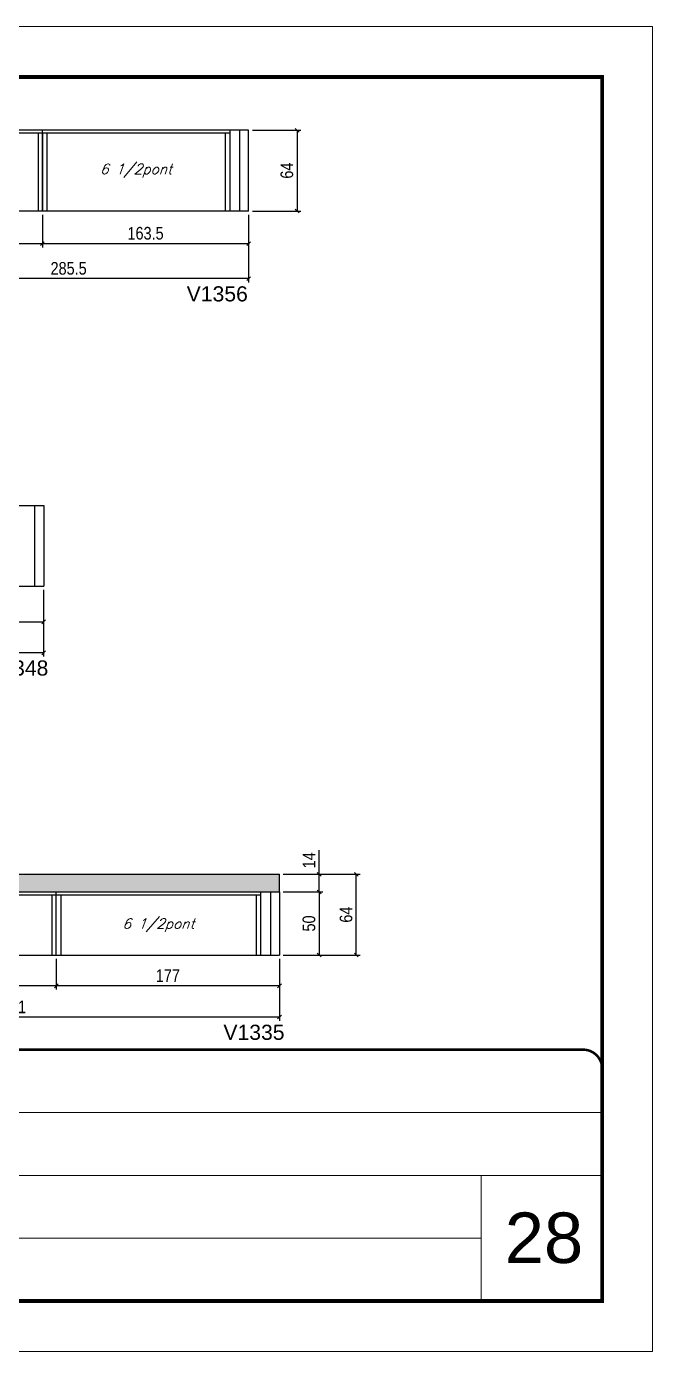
# Model space of a CAD drawing. Extents: x 3309 to 10384, y -2522 to 14608.
# Drawn here: x 9066 to 9563, y 6666 to 7716 of the extents above; entities that cross this region are included whole.
import ezdxf

# ---------------------------------------------------------------- set-up
doc = ezdxf.new("R2010")
doc.units = 0
doc.linetypes.add('CONTINUO', pattern=[0])
doc.linetypes.add('DASHED', pattern=[0.75, 0.5, -0.25])
for name, color, linetype in [('5', 5, 'Continuous'), ('COTA', 241, 'Continuous'), ('Painéis', 200, 'Continuous'), ('SARR_2.2x7', 40, 'Continuous'), ('SARR_3.5x7', 81, 'Continuous'), ('texto', 7, 'Continuous')]:
    doc.layers.add(name, color=color, linetype=linetype)
for name, color, linetype, lineweight in [('CARIMBO', 255, 'Continuous', 9), ('Folhas', 255, 'Continuous', 9), ('SARRAFO DE PRESSAO', 251, 'DASHED', 9)]:
    doc.layers.add(name, color=color, linetype=linetype, lineweight=lineweight)
doc.styles.add('ARIAL', font='arial.ttf')
doc.styles.add('COTA TECNICA', font='techl___.ttf', dxfattribs={"height": 10})
doc.styles.add('Romans', font='romans.shx')
doc.styles.get("Standard").update_dxf_attribs({"font": 'arial.ttf'})
doc.dimstyles.new('PAINEL', dxfattribs={"dimtxt": 10, "dimasz": 3, "dimexe": 3, "dimexo": 3, "dimgap": 3, "dimtad": 1, "dimdec": 1, "dimzin": 12, "dimdsep": 46, "dimtxsty": 'COTA TECNICA', "dimblk1": 'OBLIQUE', "dimblk2": 'OBLIQUE', "dimsah": 1, "dimcen": 0.9, "dimclrd": 4, "dimclre": 4, "dimclrt": 240, "dimadec": 1, "dimazin": 3, "dimtfac": 1, "dimtdec": 1, "dimtmove": 0, "dimatfit": 3, "dimfxl": 1, "dimtolj": 1, "dimtzin": 12, "dimarcsym": 0})

# ---------------------------------------------------------------- blocks, each defined once
blk = doc.blocks.new('9999999999')
at = {"color": 30, "linetype": 'CONTINUO'}
for p, q in [((98564.6, 34379.6), (99584, 34379.6)), ((98564.6, 34329.8), (99488, 34329.8)), ((99584, 34329.8), (99488, 34329.8)), ((99488, 34329.8), (99488, 34230.2)), ((98564.6, 34280), (99488, 34280))]:
    blk.add_line(p, q, dxfattribs=at)
at = {"color": 30, "linetype": 'CONTINUO', "const_width": 2}
blk.add_lwpolyline([(99584, 34230.2), (99584, 34414.4, 0.414214), (99569, 34429.4), (98229, 34429.4, 0.414214), (98214, 34414.4), (98214, 34245.2, 0.414214), (98229, 34230.2), (99584, 34230.2)], format="xyb", dxfattribs=at)
at = {"layer": 'Folhas'}
blk.add_lwpolyline([(98139, 34190.2), (99624, 34190.2), (99624, 35240.2), (98139, 35240.2)], close=True, dxfattribs=at)
at = {"layer": 'Folhas', "color": 30, "const_width": 3}
blk.add_lwpolyline([(98214, 34230.2), (99584, 34230.2), (99584, 35200.2), (98214, 35200.2)], close=True, dxfattribs=at)
blk = doc.blocks.new('_Oblique')
at = {"color": 0, "linetype": 'ByBlock', "lineweight": -2}
blk.add_line((-0.5, -0.5), (0.5, 0.5), dxfattribs=at)
blk = doc.blocks.new('*D785')
at = {"layer": 'COTA', "color": 4, "linetype": 'ByBlock', "lineweight": -2, "transparency": 16777216}
for p, q in [((9079.1, 7567.2), (9079.1, 7541.3)), ((9242.6, 7567.2), (9242.6, 7541.3)), ((9242.6, 7544.3), (9079.1, 7544.3))]:
    blk.add_line(p, q, dxfattribs=at)
at = {"layer": 'Defpoints', "color": 0, "linetype": 'ByBlock', "transparency": 16777216}
for p in [(9079.1, 7570.2), (9242.6, 7570.2), (9079.1, 7544.3)]:
    blk.add_point(p, dxfattribs=at)
at = {"layer": 'COTA', "color": 4, "linetype": 'ByBlock', "lineweight": -2, "transparency": 16777216, "xscale": 3, "yscale": 3, "zscale": 3, "rotation": 180}
blk.add_blockref('_Oblique', (9079.1, 7544.3), dxfattribs=at)
at = {"layer": 'COTA', "color": 4, "linetype": 'ByBlock', "lineweight": -2, "transparency": 16777216, "xscale": 3, "yscale": 3, "zscale": 3}
blk.add_blockref('_Oblique', (9242.6, 7544.3), dxfattribs=at)
at = {"layer": 'COTA', "color": 240, "linetype": 'ByBlock', "transparency": 16777216, "insert": (9160.9, 7552.5), "char_height": 10, "attachment_point": 5, "style": 'COTA TECNICA'}
blk.add_mtext('\\A1;163.5', dxfattribs=at)
blk = doc.blocks.new('*D786')
at = {"layer": 'COTA', "color": 4, "linetype": 'ByBlock', "lineweight": -2, "transparency": 16777216}
for p, q in [((8957.1, 7567.2), (8957.1, 7541.3)), ((9079.1, 7567.2), (9079.1, 7541.3)), ((9079.1, 7544.3), (8957.1, 7544.3))]:
    blk.add_line(p, q, dxfattribs=at)
at = {"layer": 'Defpoints', "color": 0, "linetype": 'ByBlock', "transparency": 16777216}
for p in [(8957.1, 7570.2), (9079.1, 7570.2), (8957.1, 7544.3)]:
    blk.add_point(p, dxfattribs=at)
at = {"layer": 'COTA', "color": 4, "linetype": 'ByBlock', "lineweight": -2, "transparency": 16777216, "xscale": 3, "yscale": 3, "zscale": 3, "rotation": 180}
blk.add_blockref('_Oblique', (8957.1, 7544.3), dxfattribs=at)
at = {"layer": 'COTA', "color": 4, "linetype": 'ByBlock', "lineweight": -2, "transparency": 16777216, "xscale": 3, "yscale": 3, "zscale": 3}
blk.add_blockref('_Oblique', (9079.1, 7544.3), dxfattribs=at)
at = {"layer": 'COTA', "color": 240, "linetype": 'ByBlock', "transparency": 16777216, "insert": (9018.1, 7552.3), "char_height": 10, "attachment_point": 5, "style": 'COTA TECNICA'}
blk.add_mtext('\\A1;122', dxfattribs=at)
blk = doc.blocks.new('*D789')
at = {"layer": 'COTA', "color": 4, "linetype": 'ByBlock', "lineweight": -2, "transparency": 16777216}
for p, q in [((8957.1, 7567.2), (8957.1, 7513.6)), ((9242.6, 7567.2), (9242.6, 7513.6)), ((9242.6, 7516.6), (8957.1, 7516.6))]:
    blk.add_line(p, q, dxfattribs=at)
at = {"layer": 'Defpoints', "color": 0, "linetype": 'ByBlock', "transparency": 16777216}
for p in [(8957.1, 7570.2), (9242.6, 7570.2), (8957.1, 7516.6)]:
    blk.add_point(p, dxfattribs=at)
at = {"layer": 'COTA', "color": 4, "linetype": 'ByBlock', "lineweight": -2, "transparency": 16777216, "xscale": 3, "yscale": 3, "zscale": 3, "rotation": 180}
blk.add_blockref('_Oblique', (8957.1, 7516.6), dxfattribs=at)
at = {"layer": 'COTA', "color": 4, "linetype": 'ByBlock', "lineweight": -2, "transparency": 16777216, "xscale": 3, "yscale": 3, "zscale": 3}
blk.add_blockref('_Oblique', (9242.6, 7516.6), dxfattribs=at)
at = {"layer": 'COTA', "color": 240, "linetype": 'ByBlock', "transparency": 16777216, "insert": (9099.9, 7524.7), "char_height": 10, "attachment_point": 5, "style": 'COTA TECNICA'}
blk.add_mtext('\\A1;285.5', dxfattribs=at)
blk = doc.blocks.new('*D791')
at = {"layer": 'COTA', "color": 4, "lineweight": -2, "transparency": 16777216}
for p, q in [((9245.6, 7634.2), (9284.1, 7634.2)), ((9281.1, 7634.2), (9281.1, 7570.2)), ((9245.6, 7570.2), (9284.1, 7570.2))]:
    blk.add_line(p, q, dxfattribs=at)
at = {"layer": 'Defpoints', "color": 0, "transparency": 16777216}
for p in [(9242.6, 7634.2), (9242.6, 7570.2), (9281.1, 7570.2)]:
    blk.add_point(p, dxfattribs=at)
at = {"layer": 'COTA', "color": 4, "lineweight": -2, "transparency": 16777216, "xscale": 3, "yscale": 3, "zscale": 3}
for p, rotation in [((9281.1, 7634.2), 90), ((9281.1, 7570.2), 270)]:
    blk.add_blockref('_Oblique', p, dxfattribs=dict(at, rotation=rotation))
at = {"layer": 'COTA', "color": 240, "transparency": 16777216, "insert": (9273, 7602.2), "char_height": 10, "attachment_point": 5, "rotation": 90, "style": 'COTA TECNICA'}
blk.add_mtext('\\A1;64', dxfattribs=at)
blk = doc.blocks.new('*D802')
at = {"layer": 'COTA', "color": 4, "lineweight": -2, "transparency": 16777216}
for p, q in [((8836.1, 7269.9), (8836.1, 7241.6)), ((9080.1, 7269.9), (9080.1, 7241.6)), ((8836.1, 7244.6), (9080.1, 7244.6))]:
    blk.add_line(p, q, dxfattribs=at)
at = {"layer": 'Defpoints', "color": 0, "transparency": 16777216}
for p in [(8836.1, 7272.9), (9080.1, 7272.9), (9080.1, 7244.6)]:
    blk.add_point(p, dxfattribs=at)
at = {"layer": 'COTA', "color": 4, "lineweight": -2, "transparency": 16777216, "xscale": 3, "yscale": 3, "zscale": 3, "rotation": 180}
blk.add_blockref('_Oblique', (8836.1, 7244.6), dxfattribs=at)
at = {"layer": 'COTA', "color": 4, "lineweight": -2, "transparency": 16777216, "xscale": 3, "yscale": 3, "zscale": 3}
blk.add_blockref('_Oblique', (9080.1, 7244.6), dxfattribs=at)
at = {"layer": 'COTA', "color": 240, "transparency": 16777216, "insert": (8958.1, 7252.7), "char_height": 10, "attachment_point": 5, "style": 'COTA TECNICA'}
blk.add_mtext('\\A1;244', dxfattribs=at)
blk = doc.blocks.new('*D803')
at = {"layer": 'COTA', "color": 4, "lineweight": -2, "transparency": 16777216}
for p, q in [((8261.1, 7269.9), (8261.1, 7217.1)), ((9080.1, 7269.9), (9080.1, 7217.1)), ((9080.1, 7220.1), (8261.1, 7220.1))]:
    blk.add_line(p, q, dxfattribs=at)
at = {"layer": 'Defpoints', "color": 0, "transparency": 16777216}
for p in [(8261.1, 7272.9), (9080.1, 7272.9), (8261.1, 7220.1)]:
    blk.add_point(p, dxfattribs=at)
at = {"layer": 'COTA', "color": 4, "lineweight": -2, "transparency": 16777216, "xscale": 3, "yscale": 3, "zscale": 3, "rotation": 180}
blk.add_blockref('_Oblique', (8261.1, 7220.1), dxfattribs=at)
at = {"layer": 'COTA', "color": 4, "lineweight": -2, "transparency": 16777216, "xscale": 3, "yscale": 3, "zscale": 3}
blk.add_blockref('_Oblique', (9080.1, 7220.1), dxfattribs=at)
at = {"layer": 'COTA', "color": 240, "transparency": 16777216, "insert": (8670.6, 7228.2), "char_height": 10, "attachment_point": 5, "style": 'COTA TECNICA'}
blk.add_mtext('\\A1;819', dxfattribs=at)
blk = doc.blocks.new('*D819')
at = {"layer": 'COTA', "color": 4, "lineweight": -2, "transparency": 16777216}
for p, q in [((8846.1, 6977.6), (8846.1, 6953.2)), ((9090.1, 6977.6), (9090.1, 6953.2)), ((9090.1, 6956.2), (8846.1, 6956.2))]:
    blk.add_line(p, q, dxfattribs=at)
at = {"layer": 'Defpoints', "color": 0, "transparency": 16777216}
for p in [(8846.1, 6980.6), (9090.1, 6980.6), (8846.1, 6956.2)]:
    blk.add_point(p, dxfattribs=at)
at = {"layer": 'COTA', "color": 4, "lineweight": -2, "transparency": 16777216, "xscale": 3, "yscale": 3, "zscale": 3, "rotation": 180}
blk.add_blockref('_Oblique', (8846.1, 6956.2), dxfattribs=at)
at = {"layer": 'COTA', "color": 4, "lineweight": -2, "transparency": 16777216, "xscale": 3, "yscale": 3, "zscale": 3}
blk.add_blockref('_Oblique', (9090.1, 6956.2), dxfattribs=at)
at = {"layer": 'COTA', "color": 240, "transparency": 16777216, "insert": (8968.1, 6964.3), "char_height": 10, "attachment_point": 5, "style": 'COTA TECNICA'}
blk.add_mtext('\\A1;244', dxfattribs=at)
blk = doc.blocks.new('*D817')
at = {"layer": 'COTA', "color": 4, "lineweight": -2, "transparency": 16777216}
for p, q in [((9090.1, 6977.6), (9090.1, 6953.2)), ((9267.1, 6977.6), (9267.1, 6953.2)), ((9267.1, 6956.2), (9090.1, 6956.2))]:
    blk.add_line(p, q, dxfattribs=at)
at = {"layer": 'Defpoints', "color": 0, "transparency": 16777216}
for p in [(9090.1, 6980.6), (9267.1, 6980.6), (9090.1, 6956.2)]:
    blk.add_point(p, dxfattribs=at)
at = {"layer": 'COTA', "color": 4, "lineweight": -2, "transparency": 16777216, "xscale": 3, "yscale": 3, "zscale": 3, "rotation": 180}
blk.add_blockref('_Oblique', (9090.1, 6956.2), dxfattribs=at)
at = {"layer": 'COTA', "color": 4, "lineweight": -2, "transparency": 16777216, "xscale": 3, "yscale": 3, "zscale": 3}
blk.add_blockref('_Oblique', (9267.1, 6956.2), dxfattribs=at)
at = {"layer": 'COTA', "color": 240, "transparency": 16777216, "insert": (9178.6, 6964.3), "char_height": 10, "attachment_point": 5, "style": 'COTA TECNICA'}
blk.add_mtext('\\A1;177', dxfattribs=at)
blk = doc.blocks.new('*D818')
at = {"layer": 'COTA', "color": 4, "lineweight": -2, "transparency": 16777216}
for p, q in [((8846.1, 6977.6), (8846.1, 6928.4)), ((9267.1, 6977.6), (9267.1, 6928.4)), ((9267.1, 6931.4), (8846.1, 6931.4))]:
    blk.add_line(p, q, dxfattribs=at)
at = {"layer": 'Defpoints', "color": 0, "transparency": 16777216}
for p in [(8846.1, 6980.6), (9267.1, 6980.6), (8846.1, 6931.4)]:
    blk.add_point(p, dxfattribs=at)
at = {"layer": 'COTA', "color": 4, "lineweight": -2, "transparency": 16777216, "xscale": 3, "yscale": 3, "zscale": 3, "rotation": 180}
blk.add_blockref('_Oblique', (8846.1, 6931.4), dxfattribs=at)
at = {"layer": 'COTA', "color": 4, "lineweight": -2, "transparency": 16777216, "xscale": 3, "yscale": 3, "zscale": 3}
blk.add_blockref('_Oblique', (9267.1, 6931.4), dxfattribs=at)
at = {"layer": 'COTA', "color": 240, "transparency": 16777216, "insert": (9056.6, 6939.5), "char_height": 10, "attachment_point": 5, "style": 'COTA TECNICA'}
blk.add_mtext('\\A1;421', dxfattribs=at)
blk = doc.blocks.new('*D820')
at = {"layer": 'COTA', "color": 4, "lineweight": -2, "transparency": 16777216}
for p, q in [((9270.1, 7030.6), (9301.6, 7030.6)), ((9298.6, 7030.6), (9298.6, 6980.6)), ((9270.1, 6980.6), (9301.6, 6980.6))]:
    blk.add_line(p, q, dxfattribs=at)
at = {"layer": 'Defpoints', "color": 0, "transparency": 16777216}
for p in [(9267.1, 7030.6), (9267.1, 6980.6), (9298.6, 6980.6)]:
    blk.add_point(p, dxfattribs=at)
at = {"layer": 'COTA', "color": 4, "lineweight": -2, "transparency": 16777216, "xscale": 3, "yscale": 3, "zscale": 3}
for p, rotation in [((9298.6, 7030.6), 90), ((9298.6, 6980.6), 270)]:
    blk.add_blockref('_Oblique', p, dxfattribs=dict(at, rotation=rotation))
at = {"layer": 'COTA', "color": 240, "transparency": 16777216, "insert": (9290.5, 7005.6), "char_height": 10, "attachment_point": 5, "rotation": 90, "style": 'COTA TECNICA'}
blk.add_mtext('\\A1;50', dxfattribs=at)
blk = doc.blocks.new('*D821')
at = {"layer": 'COTA', "color": 4, "lineweight": -2, "transparency": 16777216}
for p, q in [((9298.6, 7044.6), (9298.6, 7063.7)), ((9270.1, 7044.6), (9301.6, 7044.6)), ((9298.6, 7030.6), (9298.6, 7044.6)), ((9270.1, 7030.6), (9301.6, 7030.6))]:
    blk.add_line(p, q, dxfattribs=at)
at = {"layer": 'Defpoints', "color": 0, "transparency": 16777216}
for p in [(9267.1, 7044.6), (9298.6, 7044.6), (9267.1, 7030.6)]:
    blk.add_point(p, dxfattribs=at)
at = {"layer": 'COTA', "color": 4, "lineweight": -2, "transparency": 16777216, "xscale": 3, "yscale": 3, "zscale": 3}
for p, rotation in [((9298.6, 7044.6), 90), ((9298.6, 7030.6), 270)]:
    blk.add_blockref('_Oblique', p, dxfattribs=dict(at, rotation=rotation))
at = {"layer": 'COTA', "color": 240, "transparency": 16777216, "insert": (9290.5, 7055.7), "char_height": 10, "attachment_point": 5, "rotation": 90, "style": 'COTA TECNICA'}
blk.add_mtext('\\A1;14', dxfattribs=at)
blk = doc.blocks.new('*D822')
at = {"layer": 'COTA', "color": 4, "lineweight": -2, "transparency": 16777216}
for p, q in [((9270.1, 7044.6), (9331, 7044.6)), ((9328, 6980.6), (9328, 7044.6)), ((9270.1, 6980.6), (9331, 6980.6))]:
    blk.add_line(p, q, dxfattribs=at)
at = {"layer": 'Defpoints', "color": 0, "transparency": 16777216}
for p in [(9267.1, 7044.6), (9328, 7044.6), (9267.1, 6980.6)]:
    blk.add_point(p, dxfattribs=at)
at = {"layer": 'COTA', "color": 4, "lineweight": -2, "transparency": 16777216, "xscale": 3, "yscale": 3, "zscale": 3}
for p, rotation in [((9328, 7044.6), 90), ((9328, 6980.6), 270)]:
    blk.add_blockref('_Oblique', p, dxfattribs=dict(at, rotation=rotation))
at = {"layer": 'COTA', "color": 240, "transparency": 16777216, "insert": (9319.9, 7012.6), "char_height": 10, "attachment_point": 5, "rotation": 90, "style": 'COTA TECNICA'}
blk.add_mtext('\\A1;64', dxfattribs=at)

msp = doc.modelspace()

# ---------------------------------------------------------------- hatches: boundary and pattern name
at = {"layer": 'COTA'}
h = msp.add_hatch(dxfattribs=at)
h.set_pattern_fill('AR-CONC', color=256, scale=0.03)
h.set_pattern_definition([(50, (54.294, 0), (5.46554, -0.4781726), [0.5715, -6.2865]), (355, (54.294, 0), (-1.0573026, 5.7317054), [0.4572, -5.0292175]), (100.451445, (54.7496, -0.04), (4.4082374, 5.2535326), [0.4857003, -5.3427073]), (46.1842, (54.294, 1.524), (8.1323712, -1.26127), [0.85725, -9.42975]), (96.63556, (54.972, 1.419), (7.122124, 7.422784), [0.7285507, -8.014068]), (351.18415, (54.294, 1.524), (7.122124, 7.422784), [0.685799, -7.543792]), (21, (55.056, 1.143), (4.5484317, -3.067956), [0.5715, -6.2865]), (326, (55.056, 1.143), (1.8540609, 5.525639), [0.4572, -5.0292]), (71.451445, (55.435, 0.8873), (6.4024926, 2.457683), [0.4857003, -5.342698]), (37.5, (54.2941, 0), (0.0926581, 2.53665117), [0, -4.96824, 0, -5.1054, 0, -5.04825]), (7.5, (54.294, 0), (2.0045899, 3.00541724), [0, -2.91084, 0, -4.85394, 0, -1.92405]), (327.5, (52.5949, 0), (4.06771786, -0.17186232), [0, -1.905, 0, -5.9436, 0, -7.8867]), (317.5, (51.833, 0), (4.4438754, 0.7627947), [0, -2.4765, 0, -3.94716, 0, -5.6007])])
h.paths.add_polyline_path([(8816.13, 6980.61), (8846.13, 6980.61), (8846.13, 7030.61), (9267.13, 7030.61), (9267.13, 7044.61), (8261.13, 7044.61), (8261.13, 7027.61), (8816.13, 7027.61)])

# ---------------------------------------------------------------- linework, layer by layer
for p in [(8261.13, 7044.61), (9267.13, 7030.61)]:
    msp.add_line(p, (9267.13, 7044.61), dxfattribs=at)
at = {"layer": 'Painéis', "linetype": 'ByBlock'}
for p, q in [((9242.63, 7634.18), (8957.13, 7634.18)), ((9079.13, 7570.18), (9079.13, 7634.18)), ((9242.63, 7570.18), (9242.63, 7634.18)), ((9242.63, 7570.18), (8957.13, 7570.18)), ((8261.13, 7336.92), (9080.13, 7336.92)), ((9080.13, 7336.92), (9080.13, 7272.92)), ((8261.13, 7272.92), (9080.13, 7272.92)), ((8846.13, 7030.61), (9267.13, 7030.61)), ((9090.13, 6980.61), (9090.13, 7030.61)), ((9267.13, 7030.61), (9267.13, 6980.61)), ((8846.13, 6980.61), (9267.13, 6980.61))]:
    msp.add_line(p, q, dxfattribs=at)
at = {"layer": 'SARR_2.2x7', "linetype": 'Continuous'}
for p, q in [((9235.63, 7570.18), (9235.63, 7634.18)), ((9079.13, 7631.98), (8972.13, 7631.98)), ((9227.63, 7631.98), (9079.13, 7631.98)), ((9073.13, 7272.92), (9073.13, 7336.92)), ((8861.13, 7028.41), (9090.13, 7028.41)), ((9090.13, 7028.41), (9252.13, 7028.41)), ((9260.13, 6980.61), (9260.13, 7030.61))]:
    msp.add_line(p, q, dxfattribs=at)
at = {"layer": 'SARR_3.5x7'}
for p, q in [((9227.63, 7634.18), (9227.63, 7570.18)), ((9075.63, 7631.98), (9075.63, 7570.18)), ((9079.13, 7631.98), (9079.13, 7570.18)), ((9082.63, 7631.98), (9082.63, 7570.18)), ((9224.13, 7631.98), (9224.13, 7570.18)), ((9086.63, 7028.41), (9086.63, 6980.61)), ((9093.63, 7028.41), (9093.63, 6980.61)), ((9248.63, 7028.41), (9248.63, 6980.61)), ((9252.13, 7030.61), (9252.13, 6980.61))]:
    msp.add_line(p, q, dxfattribs=at)

# ---------------------------------------------------------------- block references
at = {"layer": 'SARRAFO DE PRESSAO', "color": 6, "linetype": 'ByBlock'}
msp.add_blockref('9999999999', (-90061.11, -27523.8), dxfattribs=at)

# ---------------------------------------------------------------- texts
at = {"layer": '5', "linetype": 'Continuous'}
for s, rotation, p in [('V1356', 0.00004, (9193.52, 7498.54)), ('V1348', 359.99996, (9035.37, 7202.05)), ('V1335', 359.99996, (9222.64, 6913.37))]:
    msp.add_text(s, height=12, rotation=rotation, dxfattribs=at).set_placement(p)
at = {"layer": 'CARIMBO', "style": 'ARIAL'}
msp.add_text('28', height=40, dxfattribs=at).set_placement((9445.73, 6736.55))
at = {"layer": 'texto', "color": 2, "char_height": 8, "attachment_point": 5, "style": 'Romans'}
for insert in [(9153.38, 7602.18), (9171.13, 7004.18)]:
    msp.add_mtext('{\\Q19;\\C256;6 1/2pont}', dxfattribs=dict(at, insert=insert))

# ---------------------------------------------------------------- dimensions: what is measured, and where the dimension line sits
at = {"layer": 'COTA'}
for base, p1, p2, angle, picture, middle in [((9281.11, 7570.18), (9242.63, 7634.18), (9242.63, 7570.18), 90, '*D791', (9273.01, 7602.18)), ((9298.58, 7044.61), (9267.13, 7030.61), (9267.13, 7044.61), 90, '*D821', (9290.51, 7055.67)), ((9327.97, 7044.61), (9267.13, 6980.61), (9267.13, 7044.61), 90, '*D822', (9319.86, 7012.61)), ((9298.58, 6980.61), (9267.13, 7030.61), (9267.13, 6980.61), 90, '*D820', (9290.47, 7005.61)), ((9090.13, 6956.22), (9267.13, 6980.61), (9090.13, 6980.61), 180, '*D817', (9178.63, 6964.29))]:
    dim = msp.add_linear_dim(base=base, p1=p1, p2=p2, angle=angle, dimstyle='PAINEL', dxfattribs=at)
    dim.commit()
    dim.dimension.update_dxf_attribs({"geometry": picture, "text_midpoint": middle})
at = {"layer": 'COTA', "linetype": 'ByBlock'}
dim = msp.add_linear_dim(base=(8957.13, 7544.27), p1=(9079.13, 7570.18), p2=(8957.13, 7570.18), angle=180, dimstyle='PAINEL', override={"dimtmove": 1}, dxfattribs=at)
dim.commit()
dim.dimension.update_dxf_attribs({"geometry": '*D786', "text_midpoint": (9018.13, 7552.32)})
for base, p2, picture, middle in [((8957.13, 7516.56), (8957.13, 7570.18), '*D789', (9099.88, 7524.69)), ((9079.13, 7544.27), (9079.13, 7570.18), '*D785', (9160.88, 7552.48))]:
    dim = msp.add_linear_dim(base=base, p1=(9242.63, 7570.18), p2=p2, angle=180, dimstyle='PAINEL', dxfattribs=at)
    dim.commit()
    dim.dimension.update_dxf_attribs({"geometry": picture, "text_midpoint": middle})
at = {"layer": 'COTA'}
for base, p1, p2, picture, middle in [((8261.13, 7220.06), (9080.13, 7272.92), (8261.13, 7272.92), '*D803', (8670.63, 7228.16)), ((9080.13, 7244.63), (8836.13, 7272.92), (9080.13, 7272.92), '*D802', (8958.13, 7252.71)), ((8846.13, 6931.38), (9267.13, 6980.61), (8846.13, 6980.61), '*D818', (9056.63, 6939.46))]:
    dim = msp.add_linear_dim(base=base, p1=p1, p2=p2, dimstyle='PAINEL', dxfattribs=at)
    dim.commit()
    dim.dimension.update_dxf_attribs({"geometry": picture, "text_midpoint": middle})
dim = msp.add_linear_dim(base=(8846.13, 6956.22), p1=(9090.13, 6980.61), p2=(8846.13, 6980.61), angle=180, dimstyle='PAINEL', override={"dimtmove": 1}, dxfattribs=at)
dim.commit()
dim.dimension.update_dxf_attribs({"geometry": '*D819', "text_midpoint": (8968.13, 6964.29)})

doc.saveas('drawing.dxf')
